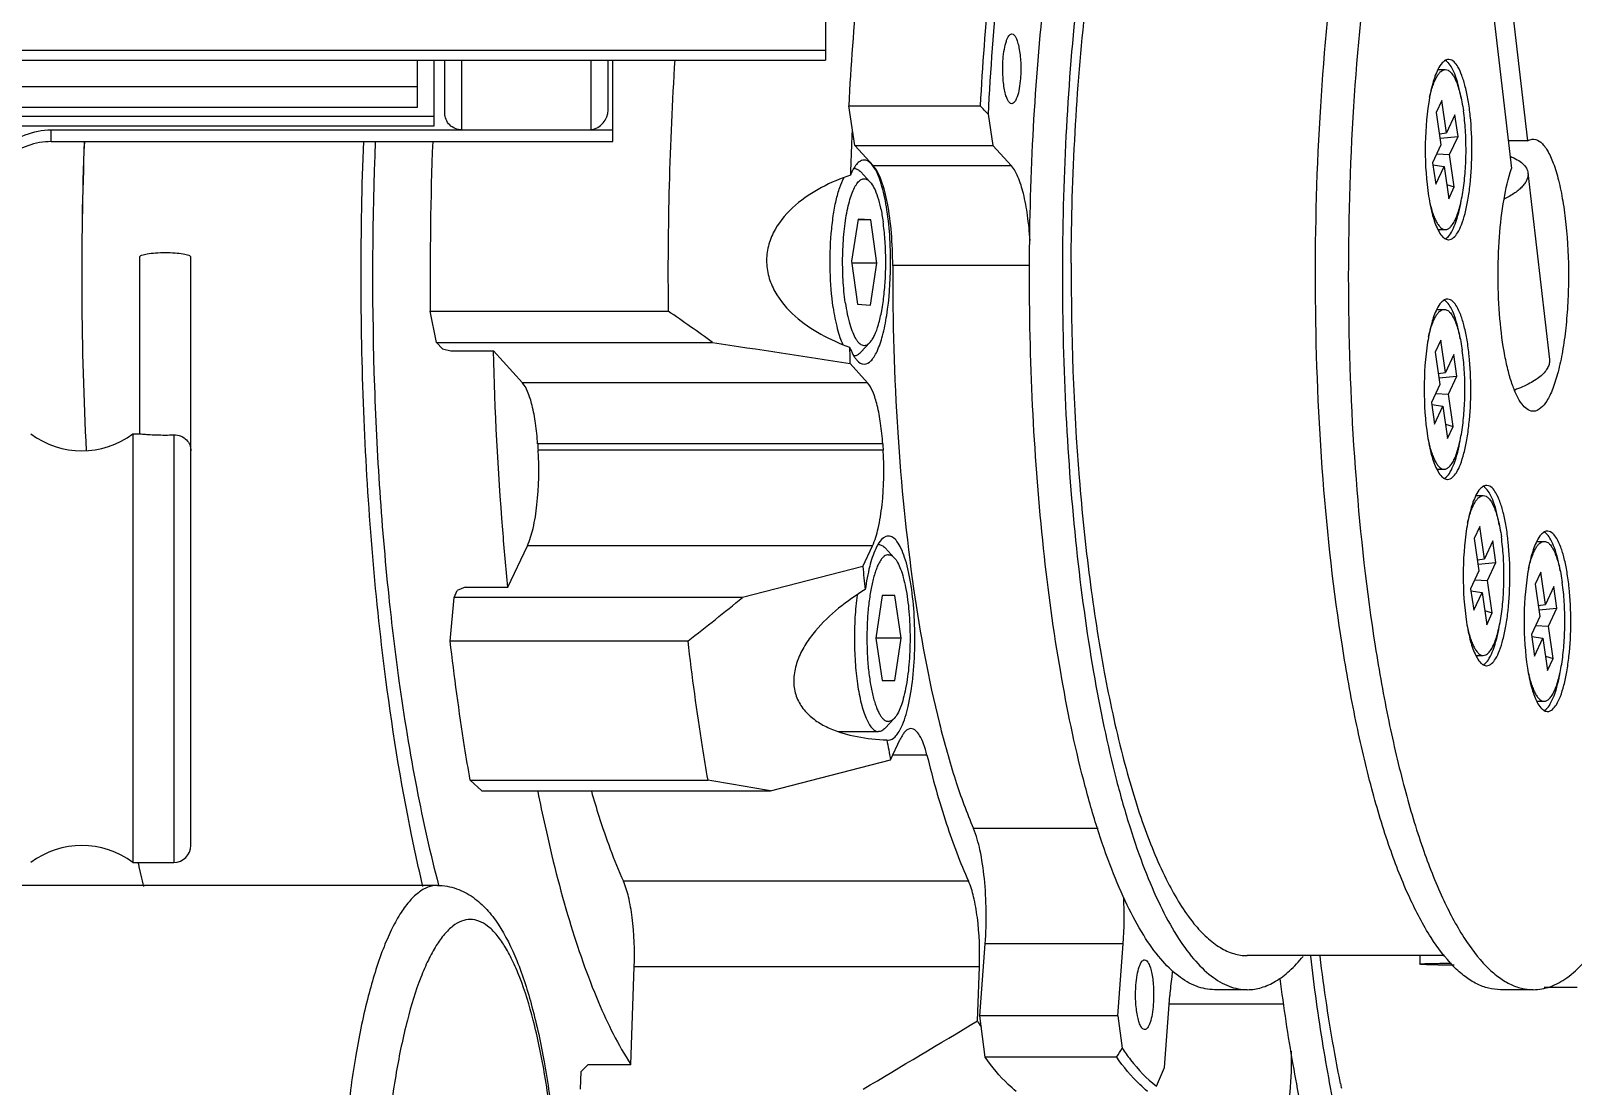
# Model space of a CAD drawing. Header units: millimetres. Extents: x 0 to 841, y 0 to 594.
# Drawn here: x 277.21 to 299.88, y 197.49 to 213 of the extents above; entities that cross this region are included whole.
import ezdxf

# ---------------------------------------------------------------- set-up
doc = ezdxf.new("R2010")
doc.units = ezdxf.units.MM
doc.header["$LTSCALE"] = 46.255
doc.layers.get('0').update_dxf_attribs({"linetype": 'CONTINUOUS'})
doc.layers.add('AXIS', color=7, linetype='CONTINUOUS')

msp = doc.modelspace()

# ---------------------------------------------------------------- linework, layer by layer
at = {"color": 7, "linetype": 'CONTINUOUS'}
for p, q in [((288.888, 227.477), (288.888, 212.566)), ((298.591, 216.697), (299.204, 211.377)), ((298.355, 216.291), (298.968, 210.971)), ((288.888, 212.705), (248.888, 212.705)), ((248.888, 212.566), (288.888, 212.566)), ((282.888, 212.566), (282.888, 211.868)), ((283.138, 211.602), (283.138, 212.566)), ((283.295, 211.787), (283.295, 212.566)), ((283.545, 211.541), (283.545, 212.566)), ((285.445, 211.541), (285.445, 212.566)), ((285.695, 211.831), (285.695, 212.566)), ((297.89, 212.426), (297.997, 212.426)), ((282.888, 212.172), (275.138, 212.172)), ((297.947, 211.973), (297.865, 211.797)), ((298.015, 211.497), (297.947, 211.973)), ((265.138, 211.741), (283.138, 211.741)), ((282.888, 211.868), (275.138, 211.868)), ((289.231, 211.895), (291.163, 211.895)), ((289.322, 211.313), (289.231, 211.895)), ((291.279, 211.769), (291.35, 211.313)), ((297.865, 211.797), (297.933, 211.321)), ((298.139, 211.761), (298.015, 211.497)), ((298.184, 211.444), (298.139, 211.761)), ((265.138, 211.602), (283.138, 211.602)), ((277.513, 211.541), (285.763, 211.541)), ((277.513, 211.368), (277.513, 211.541)), ((297.91, 211.482), (298.015, 211.497)), ((277.513, 211.368), (285.763, 211.368)), ((289.322, 211.313), (291.35, 211.313)), ((289.595, 211.01), (289.322, 211.313)), ((291.624, 211.01), (291.35, 211.313)), ((297.933, 211.321), (297.81, 211.058)), ((297.92, 211.417), (298.184, 211.444)), ((298.061, 211.18), (298.184, 211.444)), ((291.624, 211.01), (289.595, 211.01)), ((297.81, 211.058), (297.856, 210.741)), ((297.815, 211.028), (297.979, 211.004)), ((297.856, 210.741), (297.979, 211.004)), ((297.871, 211.187), (298.061, 211.18)), ((297.979, 211.004), (298.047, 210.529)), ((298.129, 210.704), (298.061, 211.18)), ((289.409, 210.922), (289.543, 210.777)), ((298.017, 210.737), (298.129, 210.704)), ((298.047, 210.529), (298.129, 210.704)), ((289.368, 210.228), (289.272, 209.61)), ((289.555, 210.216), (289.366, 210.216)), ((289.555, 210.216), (289.368, 210.228)), ((289.645, 209.584), (289.555, 210.216)), ((297.888, 210.076), (297.997, 210.076)), ((289.272, 209.61), (289.362, 208.978)), ((289.645, 209.584), (289.275, 209.584)), ((289.549, 208.966), (289.645, 209.584)), ((291.891, 209.546), (289.877, 209.546)), ((289.362, 208.978), (289.549, 208.966)), ((283.083, 208.877), (286.578, 208.877)), ((283.176, 208.416), (283.083, 208.877)), ((297.874, 208.903), (297.981, 208.903)), ((283.176, 208.416), (287.231, 208.416)), ((283.26, 208.323), (283.176, 208.416)), ((283.26, 208.323), (283.384, 208.294)), ((283.384, 208.294), (284.011, 208.294)), ((284.435, 207.824), (284.011, 208.294)), ((289.409, 208.272), (289.543, 208.417)), ((297.931, 208.45), (297.849, 208.275)), ((297.849, 208.275), (297.917, 207.799)), ((298, 207.975), (297.931, 208.45)), ((289.25, 208.108), (289.506, 207.824)), ((298.123, 208.238), (298, 207.975)), ((298.168, 207.921), (298.123, 208.238)), ((289.506, 207.824), (284.435, 207.824)), ((297.894, 207.96), (298, 207.975)), ((297.904, 207.895), (298.168, 207.921)), ((298.045, 207.658), (298.168, 207.921)), ((297.917, 207.799), (297.794, 207.535)), ((297.855, 207.665), (298.045, 207.658)), ((298.113, 207.182), (298.045, 207.658)), ((297.794, 207.535), (297.84, 207.218)), ((297.799, 207.505), (297.963, 207.482)), ((297.84, 207.218), (297.963, 207.482)), ((297.963, 207.482), (298.031, 207.006)), ((299.29, 207.405), (299.281, 207.405)), ((298.001, 207.215), (298.113, 207.182)), ((298.031, 207.006), (298.113, 207.182)), ((278.713, 207.074), (278.713, 200.774)), ((279.313, 207.058), (279.313, 200.774)), ((279.563, 201.024), (279.563, 207.073)), ((289.731, 206.925), (284.66, 206.925)), ((279.563, 206.827), (279.563, 206.824)), ((289.737, 206.835), (284.666, 206.835)), ((297.872, 206.553), (297.981, 206.553)), ((298.448, 206.166), (298.555, 206.166)), ((298.505, 205.713), (298.423, 205.537)), ((298.573, 205.237), (298.505, 205.713)), ((284.224, 204.818), (284.509, 205.428)), ((289.581, 205.428), (284.509, 205.428)), ((289.438, 205.123), (289.581, 205.428)), ((289.765, 205.397), (289.9, 205.252)), ((298.423, 205.537), (298.491, 205.061)), ((298.696, 205.501), (298.573, 205.237)), ((298.742, 205.184), (298.696, 205.501)), ((299.343, 205.493), (299.45, 205.493)), ((289.438, 205.123), (287.672, 204.669)), ((298.468, 205.222), (298.573, 205.237)), ((298.478, 205.157), (298.742, 205.184)), ((298.619, 204.92), (298.742, 205.184)), ((298.491, 205.061), (298.368, 204.798)), ((298.429, 204.927), (298.619, 204.92)), ((298.687, 204.444), (298.619, 204.92)), ((299.4, 205.04), (299.318, 204.865)), ((299.468, 204.565), (299.4, 205.04)), ((283.375, 204.029), (283.431, 204.669)), ((283.431, 204.669), (283.477, 204.769)), ((287.672, 204.669), (283.431, 204.669)), ((283.597, 204.818), (283.477, 204.769)), ((283.597, 204.818), (284.224, 204.818)), ((289.722, 204.697), (289.628, 204.072)), ((289.908, 204.697), (289.722, 204.697)), ((290.002, 204.072), (289.908, 204.697)), ((298.368, 204.798), (298.414, 204.481)), ((298.372, 204.768), (298.537, 204.744)), ((298.414, 204.481), (298.537, 204.744)), ((298.537, 204.744), (298.605, 204.269)), ((299.318, 204.865), (299.386, 204.389)), ((299.591, 204.828), (299.468, 204.565)), ((299.637, 204.511), (299.591, 204.828)), ((298.575, 204.477), (298.687, 204.444)), ((298.605, 204.269), (298.687, 204.444)), ((299.363, 204.55), (299.468, 204.565)), ((299.373, 204.485), (299.637, 204.511)), ((299.514, 204.248), (299.637, 204.511)), ((299.386, 204.389), (299.263, 204.125)), ((299.324, 204.255), (299.514, 204.248)), ((299.582, 203.772), (299.514, 204.248)), ((286.87, 204.029), (283.375, 204.029)), ((290.002, 204.072), (289.628, 204.072)), ((289.628, 204.072), (289.722, 203.447)), ((289.908, 203.447), (290.002, 204.072)), ((299.263, 204.125), (299.309, 203.808)), ((299.267, 204.096), (299.432, 204.072)), ((299.309, 203.808), (299.432, 204.072)), ((299.432, 204.072), (299.5, 203.596)), ((298.446, 203.816), (298.555, 203.816)), ((299.47, 203.805), (299.582, 203.772)), ((299.5, 203.596), (299.582, 203.772)), ((289.722, 203.447), (289.908, 203.447)), ((299.341, 203.143), (299.45, 203.143)), ((289.765, 202.747), (289.9, 202.892)), ((289.076, 202.697), (289.67, 202.697)), ((289.846, 202.281), (289.988, 202.585)), ((288.08, 201.827), (289.846, 202.281)), ((290.38, 202.352), (289.879, 202.352)), ((283.668, 201.984), (287.164, 201.984)), ((283.838, 201.827), (283.668, 201.984)), ((283.838, 201.827), (288.08, 201.827)), ((292.894, 201.275), (291.063, 201.275)), ((278.793, 200.754), (278.788, 200.773)), ((278.789, 200.768), (278.793, 200.75)), ((290.991, 200.501), (285.92, 200.501)), ((291.157, 198.521), (291.236, 199.578)), ((293.264, 199.578), (291.236, 199.578)), ((293.186, 198.521), (293.264, 199.578)), ((286.028, 197.806), (286.08, 199.241)), ((291.151, 199.241), (286.08, 199.241)), ((291.122, 198.445), (291.151, 199.241)), ((297.983, 199.405), (295.088, 199.405)), ((293.87, 197.763), (293.948, 198.82)), ((299.937, 198.937), (299.448, 198.937)), ((295.625, 198.692), (293.939, 198.692)), ((293.186, 198.521), (291.157, 198.521)), ((291.237, 197.914), (291.157, 198.521)), ((293.186, 198.521), (293.248, 198.045)), ((293.169, 197.914), (291.237, 197.914)), ((285.29, 197.442), (285.3, 197.704)), ((285.4, 197.806), (285.3, 197.704)), ((285.4, 197.806), (286.028, 197.806)), ((293.752, 197.487), (293.87, 197.763))]:
    msp.add_line(p, q, dxfattribs=at)
for centre, radius, start, end in [((332.716, 209.672), 41.49, 174.4074, 177.1037), ((331.909, 209.61), 42.74, 174.5767, 176.9344), ((333.003, 209.672), 41.899, 174.5531, 176.9581), ((336.42, 209.422), 49.845, 176.3789, 180.6261), ((259.668, 182.793), 42.882, 42.5097, 42.7393), ((328.578, 209.406), 50.618, 177.7767, 182.9233), ((328.572, 209.406), 50.611, 177.7766, 182.9249), ((334.055, 209.404), 50.975, 177.7909, 180.5925), ((289.314, 210.88), 0.0922, 90.0088, 93.1242), ((265.325, 178.054), 37.44, 54.1893, 55.4125), ((334.481, 209.394), 45.25, 181.3259, 181.6283), ((289.314, 208.314), 0.0922, 265.4049, 270.0033), ((277.963, 208.074), 1.25, 233.1301, 306.8699), ((279.188, 210.461), 3.405, 270.0032, 272.107), ((320.872, 209.262), 36.287, 183.6921, 183.8355), ((325.943, 209.262), 36.287, 183.6921, 183.8355), ((289.67, 205.355), 0.0919, 90.0022, 93.265), ((326.412, 208.822), 37.159, 185.712, 186.2346), ((319.619, 208.563), 37.349, 185.9619, 187.8739), ((255.367, 244.319), 51.144, 308.022, 309.1717), ((314.978, 207.157), 25.6, 190.3101, 190.9801), ((260.954, 46.499), 157.678, 80.09374, 80.43162), ((277.963, 199.774), 1.25, 53.1301, 126.8699), ((279.313, 201.024), 0.25, 270, 360), ((301.092, 205.726), 22.847, 192.5685, 193.4313), ((301.225, 205.756), 22.984, 192.5819, 193.4228), ((287.618, 199.991), 5.661, 355.8098, 2.7808), ((-176.944, 980.685), 911.584, 300.771922, 300.8949), ((294.577, 200.588), 4.066, 211.8193, 213.2429), ((267.929, 213.196), 29.505, 328.8051, 329.1038), ((315.806, 201.461), 19.745, 191.4986, 191.6987)]:
    msp.add_arc(centre, radius, start, end, dxfattribs=at)
msp.add_ellipse((285.445, 211.787), major_axis=(0.192, 0.192), ratio=0.8391, start_param=-2.268928, end_param=-0.698132, dxfattribs=at)
for points, knots in [([(294.605, 198.905), (294.515, 198.905), (294.322, 198.944), (294.052, 199.108), (293.793, 199.367), (293.544, 199.72), (293.306, 200.164), (293.08, 200.695), (292.868, 201.308), (292.596, 202.27), (292.314, 203.636), (292.071, 205.432), (291.921, 207.38), (291.87, 209.405), (291.921, 211.43), (292.071, 213.377), (292.314, 215.174), (292.596, 216.54), (292.868, 217.501), (293.08, 218.115), (293.306, 218.646), (293.544, 219.09), (293.793, 219.442), (294.051, 219.702), (294.322, 219.866), (294.515, 219.905), (294.605, 219.905)], [0, 0, 0, 0, 0.012, 0.025457, 0.041391, 0.060353, 0.08258, 0.108118, 0.136892, 0.168742, 0.240736, 0.321846, 0.409294, 0.499988, 0.590683, 0.678133, 0.759246, 0.831242, 0.863096, 0.891872, 0.917412, 0.939641, 0.958605, 0.974541, 0.987999, 1, 1, 1, 1]), ([(295.088, 219.905), (294.998, 219.905), (294.805, 219.866), (294.534, 219.702), (294.276, 219.442), (294.027, 219.09), (293.789, 218.646), (293.563, 218.115), (293.351, 217.501), (293.079, 216.54), (292.797, 215.174), (292.554, 213.377), (292.404, 211.43), (292.353, 209.405), (292.404, 207.38), (292.554, 205.432), (292.797, 203.636), (293.079, 202.27), (293.351, 201.308), (293.563, 200.695), (293.789, 200.164), (294.027, 199.72), (294.276, 199.367), (294.535, 199.108), (294.805, 198.944), (294.998, 198.905), (295.088, 198.905)], [0, 0, 0, 0, 0.012001, 0.025459, 0.041395, 0.060359, 0.082588, 0.108128, 0.136904, 0.168758, 0.240754, 0.321867, 0.409317, 0.500012, 0.590706, 0.678154, 0.759264, 0.831258, 0.863108, 0.891882, 0.91742, 0.939647, 0.958609, 0.974543, 0.988, 1, 1, 1, 1]), ([(299.29, 198.905), (299.374, 198.905), (299.552, 198.938), (299.804, 199.08), (300.047, 199.306), (300.281, 199.613), (300.507, 200.001), (300.812, 200.659), (301.148, 201.665), (301.474, 203.063), (301.732, 204.671), (301.912, 206.435), (302.007, 208.298), (302.015, 210.198), (301.934, 212.071), (301.768, 213.856), (301.522, 215.494), (301.206, 216.93), (300.878, 217.973), (300.58, 218.664), (300.357, 219.077), (300.126, 219.411), (299.953, 219.593), (299.865, 219.667)], [0, 0, 0, 0, 0.011484, 0.024194, 0.039024, 0.056489, 0.076837, 0.100147, 0.155429, 0.221348, 0.296174, 0.377721, 0.463512, 0.550887, 0.637127, 0.719555, 0.795654, 0.863183, 0.920322, 0.944609, 0.965935, 0.98434, 1, 1, 1, 1]), ([(292.5, 209.58), (292.503, 210.222), (292.54, 211.482), (292.688, 213.309), (292.922, 214.99), (293.191, 216.267), (293.449, 217.164), (293.65, 217.737), (293.863, 218.232), (294.088, 218.646), (294.323, 218.974), (294.567, 219.216), (294.821, 219.369), (295.003, 219.405), (295.088, 219.405)], [0, 0, 0, 0, 0.182043, 0.357131, 0.519233, 0.662928, 0.726462, 0.78385, 0.83479, 0.879144, 0.917018, 0.948897, 0.975884, 1, 1, 1, 1]), ([(298.807, 198.905), (298.748, 198.905), (298.628, 198.92), (298.451, 198.988), (298.278, 199.098), (298.038, 199.314), (297.752, 199.698), (297.445, 200.287), (297.159, 201.021), (296.898, 201.89), (296.668, 202.882), (296.398, 204.394), (296.168, 206.464), (296.062, 209.06), (296.124, 211.678), (296.283, 213.407), (296.395, 214.243)], [0, 0, 0, 0, 0.010855, 0.022303, 0.034845, 0.04885, 0.082092, 0.123069, 0.171906, 0.228266, 0.291527, 0.360862, 0.513708, 0.677828, 0.843276, 1, 1, 1, 1]), ([(296.878, 214.243), (296.766, 213.407), (296.607, 211.678), (296.545, 209.06), (296.651, 206.464), (296.88, 204.394), (297.151, 202.882), (297.381, 201.89), (297.642, 201.021), (297.928, 200.287), (298.235, 199.698), (298.521, 199.314), (298.761, 199.098), (298.934, 198.988), (299.111, 198.92), (299.231, 198.905), (299.29, 198.905)], [0, 0, 0, 0, 0.156724, 0.322172, 0.486292, 0.639138, 0.708473, 0.771734, 0.828094, 0.876931, 0.917908, 0.95115, 0.965155, 0.977697, 0.989145, 1, 1, 1, 1]), ([(297.767, 212.02), (297.78, 212.078), (297.802, 212.16), (297.84, 212.259), (297.868, 212.317), (297.898, 212.364), (297.929, 212.398), (297.962, 212.42), (297.986, 212.426), (297.997, 212.426)], [0, 0, 0, 0, 0.362842, 0.515887, 0.648732, 0.761307, 0.854745, 0.932187, 1, 1, 1, 1]), ([(297.997, 212.426), (298.011, 212.426), (298.042, 212.417), (298.082, 212.382), (298.12, 212.33), (298.155, 212.259), (298.188, 212.171), (298.217, 212.067), (298.243, 211.948), (298.257, 211.864), (298.263, 211.82)], [0, 0, 0, 0, 0.060173, 0.132829, 0.224905, 0.338894, 0.474937, 0.631859, 0.807754, 1, 1, 1, 1]), ([(283.545, 211.541), (283.513, 211.541), (283.447, 211.554), (283.364, 211.609), (283.309, 211.69), (283.295, 211.755), (283.295, 211.787)], [0, 0, 0, 0, 0.251784, 0.5025, 0.751752, 1, 1, 1, 1]), ([(297.997, 210.076), (298.011, 210.076), (298.041, 210.084), (298.08, 210.117), (298.117, 210.167), (298.151, 210.234), (298.184, 210.318), (298.213, 210.418), (298.239, 210.532), (298.269, 210.705), (298.294, 210.94), (298.305, 211.236), (298.296, 211.532), (298.277, 211.726), (298.263, 211.82)], [0, 0, 0, 0, 0.022118, 0.048633, 0.082047, 0.1233, 0.17249, 0.229253, 0.292934, 0.362671, 0.516115, 0.680309, 0.845022, 1, 1, 1, 1]), ([(276.513, 210.556), (276.513, 210.685), (276.565, 210.944), (276.788, 211.272), (277.121, 211.49), (277.383, 211.541), (277.513, 211.541)], [0, 0, 0, 0, 0.248248, 0.4975, 0.748216, 1, 1, 1, 1]), ([(277.513, 211.368), (277.397, 211.368), (277.164, 211.327), (276.858, 211.153), (276.63, 210.887), (276.549, 210.667), (276.528, 210.555)], [0, 0, 0, 0, 0.251562, 0.50224, 0.751663, 1, 1, 1, 1]), ([(282.41, 203.62), (282.252, 204.876), (282.054, 207.459), (282.053, 210.049), (282.104, 211.369)], [0, 0, 0, 0, 0.489257, 1, 1, 1, 1]), ([(282.274, 211.369), (282.228, 210.238), (282.216, 208.005), (282.357, 205.777), (282.472, 204.683)], [0, 0, 0, 0, 0.507235, 1, 1, 1, 1]), ([(299.299, 211.405), (299.335, 211.402), (299.393, 211.372), (299.452, 211.307), (299.52, 211.207), (299.594, 211.037), (299.669, 210.786), (299.729, 210.484), (299.791, 210.014), (299.814, 209.513), (299.8, 209.005), (299.771, 208.637), (299.725, 208.297), (299.662, 207.999), (299.597, 207.784), (299.536, 207.642), (299.467, 207.513), (299.373, 207.405), (299.29, 207.405)], [0, 0, 0, 0, 0.025633, 0.042026, 0.061478, 0.110148, 0.17155, 0.244144, 0.32564, 0.503907, 0.594463, 0.681673, 0.76249, 0.834181, 0.89451, 0.919935, 0.942071, 1, 1, 1, 1]), ([(289.877, 209.546), (289.877, 209.707), (289.866, 210.014), (289.813, 210.434), (289.74, 210.735), (289.662, 210.916), (289.619, 210.984), (289.595, 211.01)], [0, 0, 0, 0, 0.319627, 0.609309, 0.841787, 0.930647, 1, 1, 1, 1]), ([(291.895, 209.916), (291.887, 210.039), (291.865, 210.27), (291.808, 210.585), (291.734, 210.83), (291.665, 210.964), (291.624, 211.01)], [0, 0, 0, 0, 0.325481, 0.610645, 0.838673, 1, 1, 1, 1]), ([(289.002, 208.93), (288.977, 209.107), (288.95, 209.47), (288.962, 209.92), (289, 210.267), (289.041, 210.494), (289.092, 210.683), (289.136, 210.794), (289.162, 210.84)], [0, 0, 0, 0, 0.276075, 0.562733, 0.696211, 0.816226, 0.918509, 1, 1, 1, 1]), ([(289.181, 209.003), (289.165, 209.114), (289.144, 209.345), (289.138, 209.693), (289.155, 209.983), (289.182, 210.203), (289.207, 210.351), (289.238, 210.483), (289.273, 210.596), (289.307, 210.677), (289.337, 210.729), (289.358, 210.761), (289.381, 210.786), (289.409, 210.81), (289.442, 210.823), (289.475, 210.821), (289.499, 210.813), (289.522, 210.798), (289.536, 210.785), (289.543, 210.777)], [0, 0, 0, 0, 0.167496, 0.345216, 0.519015, 0.600113, 0.675197, 0.742872, 0.801984, 0.851718, 0.872964, 0.891822, 0.908404, 0.922943, 0.947475, 0.959053, 0.971218, 0.984694, 1, 1, 1, 1]), ([(289.314, 210.972), (289.33, 210.972), (289.367, 210.961), (289.395, 210.936), (289.409, 210.922)], [0, 0, 0, 0, 0.451629, 1, 1, 1, 1]), ([(289.543, 210.777), (289.567, 210.751), (289.611, 210.68), (289.661, 210.549), (289.705, 210.382), (289.726, 210.258), (289.736, 210.191)], [0, 0, 0, 0, 0.169264, 0.395353, 0.674948, 1, 1, 1, 1]), ([(297.766, 210.488), (297.779, 210.43), (297.8, 210.347), (297.838, 210.246), (297.867, 210.186), (297.897, 210.139), (297.929, 210.103), (297.962, 210.081), (297.986, 210.076), (297.997, 210.076)], [0, 0, 0, 0, 0.363186, 0.516428, 0.649403, 0.762016, 0.855361, 0.932555, 1, 1, 1, 1]), ([(289.543, 208.417), (289.556, 208.43), (289.581, 208.464), (289.626, 208.55), (289.675, 208.691), (289.721, 208.893), (289.754, 209.131), (289.774, 209.392), (289.778, 209.663), (289.766, 209.931), (289.748, 210.106), (289.736, 210.191)], [0, 0, 0, 0, 0.030801, 0.06784, 0.160697, 0.276499, 0.410593, 0.556951, 0.708738, 0.858769, 1, 1, 1, 1]), ([(289.877, 209.546), (289.874, 208.728), (289.92, 207.141), (290.142, 204.89), (290.453, 203.184), (290.779, 202.014), (290.964, 201.506), (291.063, 201.275)], [0, 0, 0, 0, 0.291936, 0.566605, 0.807142, 0.910209, 1, 1, 1, 1]), ([(292.5, 209.58), (292.496, 208.527), (292.55, 206.976), (292.756, 204.975), (292.965, 203.615), (293.226, 202.402), (293.531, 201.364), (293.874, 200.528), (294.153, 200.06), (294.304, 199.875)], [0, 0, 0, 0, 0.316043, 0.465317, 0.604025, 0.729049, 0.837781, 0.928342, 1, 1, 1, 1]), ([(289.181, 209.003), (289.189, 208.946), (289.207, 208.839), (289.243, 208.691), (289.284, 208.568), (289.324, 208.484), (289.359, 208.433), (289.39, 208.398), (289.427, 208.374), (289.465, 208.371), (289.493, 208.378), (289.52, 208.394), (289.535, 208.408), (289.543, 208.417)], [0, 0, 0, 0, 0.210068, 0.396494, 0.555207, 0.68367, 0.736495, 0.782126, 0.855491, 0.887846, 0.92097, 0.957678, 1, 1, 1, 1]), ([(289.002, 208.93), (289.017, 208.826), (289.045, 208.678), (289.098, 208.497), (289.128, 208.421), (289.145, 208.387)], [0, 0, 0, 0, 0.562766, 0.798848, 1, 1, 1, 1]), ([(297.751, 208.498), (297.764, 208.556), (297.786, 208.637), (297.824, 208.736), (297.852, 208.795), (297.882, 208.842), (297.913, 208.876), (297.946, 208.898), (297.97, 208.903), (297.981, 208.903)], [0, 0, 0, 0, 0.362842, 0.515887, 0.648732, 0.761307, 0.854745, 0.932187, 1, 1, 1, 1]), ([(297.981, 208.903), (297.995, 208.903), (298.026, 208.894), (298.066, 208.86), (298.104, 208.808), (298.139, 208.737), (298.172, 208.648), (298.201, 208.544), (298.227, 208.426), (298.241, 208.342), (298.247, 208.298)], [0, 0, 0, 0, 0.060173, 0.132829, 0.224905, 0.338894, 0.474937, 0.631859, 0.807754, 1, 1, 1, 1]), ([(289.314, 208.222), (289.33, 208.222), (289.367, 208.233), (289.395, 208.258), (289.409, 208.272)], [0, 0, 0, 0, 0.451625, 1, 1, 1, 1]), ([(297.981, 206.553), (297.995, 206.553), (298.025, 206.562), (298.064, 206.594), (298.101, 206.644), (298.136, 206.712), (298.168, 206.796), (298.197, 206.896), (298.223, 207.009), (298.253, 207.182), (298.278, 207.418), (298.289, 207.713), (298.28, 208.009), (298.261, 208.204), (298.247, 208.298)], [0, 0, 0, 0, 0.022118, 0.048633, 0.082047, 0.1233, 0.17249, 0.229253, 0.292934, 0.362671, 0.516115, 0.680309, 0.845022, 1, 1, 1, 1]), ([(284.66, 206.925), (284.653, 207.027), (284.635, 207.217), (284.587, 207.475), (284.526, 207.677), (284.469, 207.787), (284.435, 207.824)], [0, 0, 0, 0, 0.325615, 0.610531, 0.838437, 1, 1, 1, 1]), ([(289.731, 206.925), (289.724, 207.027), (289.706, 207.217), (289.658, 207.475), (289.597, 207.677), (289.54, 207.787), (289.506, 207.824)], [0, 0, 0, 0, 0.325615, 0.610531, 0.838437, 1, 1, 1, 1]), ([(279.313, 207.058), (279.349, 207.059), (279.42, 207.047), (279.503, 206.991), (279.552, 206.913), (279.563, 206.855), (279.563, 206.827)], [0, 0, 0, 0, 0.289832, 0.544632, 0.776228, 1, 1, 1, 1]), ([(297.75, 206.966), (297.763, 206.907), (297.784, 206.824), (297.822, 206.724), (297.851, 206.664), (297.881, 206.616), (297.913, 206.581), (297.946, 206.559), (297.97, 206.553), (297.981, 206.553)], [0, 0, 0, 0, 0.363186, 0.516428, 0.649403, 0.762016, 0.855361, 0.932555, 1, 1, 1, 1]), ([(284.509, 205.428), (284.547, 205.509), (284.605, 205.709), (284.678, 206.178), (284.684, 206.566), (284.666, 206.835)], [0, 0, 0, 0, 0.188203, 0.433744, 1, 1, 1, 1]), ([(289.581, 205.428), (289.618, 205.509), (289.676, 205.709), (289.749, 206.178), (289.755, 206.566), (289.737, 206.835)], [0, 0, 0, 0, 0.188203, 0.433744, 1, 1, 1, 1]), ([(298.325, 205.76), (298.338, 205.818), (298.36, 205.9), (298.398, 205.999), (298.426, 206.057), (298.456, 206.104), (298.487, 206.138), (298.52, 206.16), (298.544, 206.166), (298.555, 206.166)], [0, 0, 0, 0, 0.362842, 0.515887, 0.648732, 0.761307, 0.854745, 0.932187, 1, 1, 1, 1]), ([(298.555, 206.166), (298.569, 206.166), (298.6, 206.157), (298.64, 206.122), (298.678, 206.07), (298.713, 205.999), (298.746, 205.911), (298.775, 205.807), (298.801, 205.688), (298.815, 205.604), (298.821, 205.56)], [0, 0, 0, 0, 0.060173, 0.132829, 0.224905, 0.338894, 0.474937, 0.631859, 0.807754, 1, 1, 1, 1]), ([(298.555, 203.816), (298.569, 203.816), (298.598, 203.824), (298.638, 203.857), (298.675, 203.907), (298.709, 203.974), (298.742, 204.058), (298.771, 204.158), (298.797, 204.272), (298.827, 204.445), (298.852, 204.68), (298.862, 204.976), (298.854, 205.272), (298.834, 205.466), (298.821, 205.56)], [0, 0, 0, 0, 0.022118, 0.048633, 0.082047, 0.1233, 0.17249, 0.229253, 0.292934, 0.362671, 0.516115, 0.680309, 0.845022, 1, 1, 1, 1]), ([(289.67, 205.447), (289.687, 205.447), (289.723, 205.436), (289.752, 205.412), (289.765, 205.397)], [0, 0, 0, 0, 0.451552, 1, 1, 1, 1]), ([(299.22, 205.088), (299.233, 205.146), (299.255, 205.227), (299.293, 205.326), (299.321, 205.385), (299.351, 205.432), (299.382, 205.466), (299.415, 205.488), (299.439, 205.493), (299.45, 205.493)], [0, 0, 0, 0, 0.362842, 0.515887, 0.648732, 0.761307, 0.854745, 0.932187, 1, 1, 1, 1]), ([(299.45, 205.493), (299.464, 205.493), (299.495, 205.485), (299.535, 205.45), (299.573, 205.398), (299.608, 205.327), (299.641, 205.239), (299.67, 205.134), (299.696, 205.016), (299.71, 204.932), (299.716, 204.888)], [0, 0, 0, 0, 0.060173, 0.132829, 0.224905, 0.338894, 0.474937, 0.631859, 0.807754, 1, 1, 1, 1]), ([(289.815, 205.297), (289.804, 205.297), (289.782, 205.293), (289.75, 205.273), (289.72, 205.243), (289.691, 205.202), (289.663, 205.15), (289.637, 205.088), (289.612, 205.017), (289.581, 204.905), (289.548, 204.745), (289.519, 204.536), (289.502, 204.308), (289.496, 204.072), (289.502, 203.836), (289.519, 203.609), (289.548, 203.399), (289.581, 203.24), (289.612, 203.128), (289.637, 203.056), (289.663, 202.994), (289.691, 202.942), (289.72, 202.901), (289.75, 202.871), (289.782, 202.852), (289.804, 202.847), (289.815, 202.847)], [0, 0, 0, 0, 0.011995, 0.025457, 0.041394, 0.060354, 0.082583, 0.108122, 0.136898, 0.168748, 0.240744, 0.321856, 0.409305, 0.5, 0.590695, 0.678144, 0.759256, 0.831252, 0.863102, 0.891878, 0.917417, 0.939646, 0.958606, 0.974543, 0.988005, 1, 1, 1, 1]), ([(289.815, 205.297), (289.83, 205.297), (289.863, 205.287), (289.888, 205.265), (289.9, 205.252)], [0, 0, 0, 0, 0.451545, 1, 1, 1, 1]), ([(289.9, 205.252), (289.919, 205.232), (289.954, 205.178), (289.998, 205.079), (290.037, 204.955), (290.084, 204.748), (290.122, 204.451), (290.137, 204.072), (290.122, 203.693), (290.084, 203.396), (290.037, 203.189), (289.998, 203.065), (289.954, 202.966), (289.919, 202.912), (289.9, 202.892)], [0, 0, 0, 0, 0.034408, 0.078554, 0.132228, 0.194538, 0.339479, 0.5, 0.660521, 0.805462, 0.867772, 0.921446, 0.965592, 1, 1, 1, 1]), ([(299.45, 203.143), (299.464, 203.143), (299.493, 203.152), (299.533, 203.184), (299.57, 203.235), (299.604, 203.302), (299.637, 203.386), (299.666, 203.486), (299.692, 203.599), (299.722, 203.772), (299.747, 204.008), (299.757, 204.303), (299.749, 204.599), (299.729, 204.794), (299.716, 204.888)], [0, 0, 0, 0, 0.022118, 0.048633, 0.082047, 0.1233, 0.17249, 0.229253, 0.292934, 0.362671, 0.516115, 0.680309, 0.845022, 1, 1, 1, 1]), ([(289.474, 204.786), (289.338, 204.703), (289.076, 204.52), (288.786, 204.244), (288.597, 203.99), (288.487, 203.784), (288.423, 203.566), (288.418, 203.346), (288.481, 203.143), (288.602, 202.974), (288.761, 202.842), (289.008, 202.709), (289.356, 202.61), (289.644, 202.581), (289.791, 202.575)], [0, 0, 0, 0, 0.134523, 0.268803, 0.335379, 0.400847, 0.464375, 0.525191, 0.583512, 0.640716, 0.698156, 0.756519, 0.876306, 1, 1, 1, 1]), ([(289.354, 204.704), (289.339, 204.595), (289.319, 204.368), (289.311, 204.026), (289.325, 203.686), (289.355, 203.415), (289.39, 203.217), (289.42, 203.088), (289.454, 202.974), (289.492, 202.878), (289.532, 202.801), (289.575, 202.744), (289.62, 202.707), (289.654, 202.697), (289.67, 202.697)], [0, 0, 0, 0, 0.156835, 0.322357, 0.486517, 0.639378, 0.708715, 0.771974, 0.828331, 0.877165, 0.918141, 0.95138, 0.977846, 1, 1, 1, 1]), ([(298.324, 204.228), (298.337, 204.17), (298.358, 204.087), (298.396, 203.986), (298.425, 203.926), (298.455, 203.879), (298.487, 203.843), (298.52, 203.821), (298.544, 203.816), (298.555, 203.816)], [0, 0, 0, 0, 0.363186, 0.516428, 0.649403, 0.762016, 0.855361, 0.932555, 1, 1, 1, 1]), ([(283.668, 201.984), (283.64, 202.148), (283.527, 202.827), (283.435, 203.51), (283.375, 204.029)], [0, 0, 0, 0, 0.241396, 1, 1, 1, 1]), ([(287.164, 201.984), (287.135, 202.148), (287.022, 202.827), (286.93, 203.51), (286.87, 204.029)], [0, 0, 0, 0, 0.241396, 1, 1, 1, 1]), ([(282.975, 200.419), (282.917, 200.664), (282.683, 201.722), (282.514, 202.794), (282.41, 203.62)], [0, 0, 0, 0, 0.232467, 1, 1, 1, 1]), ([(299.219, 203.556), (299.232, 203.497), (299.253, 203.414), (299.291, 203.314), (299.32, 203.254), (299.35, 203.206), (299.382, 203.171), (299.415, 203.149), (299.439, 203.143), (299.45, 203.143)], [0, 0, 0, 0, 0.363186, 0.516428, 0.649403, 0.762016, 0.855361, 0.932555, 1, 1, 1, 1]), ([(282.622, 203.446), (282.696, 202.915), (282.86, 201.907), (283.081, 200.909), (283.204, 200.44)], [0, 0, 0, 0, 0.525161, 1, 1, 1, 1]), ([(289.9, 202.892), (289.888, 202.879), (289.863, 202.857), (289.83, 202.847), (289.815, 202.847)], [0, 0, 0, 0, 0.548455, 1, 1, 1, 1]), ([(289.765, 202.747), (289.752, 202.733), (289.723, 202.708), (289.687, 202.697), (289.67, 202.697)], [0, 0, 0, 0, 0.548448, 1, 1, 1, 1]), ([(290.145, 202.742), (290.115, 202.742), (290.066, 202.711), (290.021, 202.65), (289.999, 202.609), (289.988, 202.585)], [0, 0, 0, 0, 0.392227, 0.664877, 1, 1, 1, 1]), ([(290.38, 202.352), (290.366, 202.408), (290.336, 202.509), (290.278, 202.647), (290.2, 202.742), (290.145, 202.742)], [0, 0, 0, 0, 0.365866, 0.653854, 1, 1, 1, 1]), ([(290.38, 202.352), (290.464, 202.011), (290.638, 201.384), (290.867, 200.773), (290.991, 200.501)], [0, 0, 0, 0, 0.539391, 1, 1, 1, 1]), ([(285.45, 201.82), (285.485, 201.697), (285.619, 201.25), (285.78, 200.81), (285.92, 200.501)], [0, 0, 0, 0, 0.27334, 1, 1, 1, 1]), ([(291.236, 199.578), (291.248, 199.739), (291.257, 200.06), (291.233, 200.522), (291.173, 200.929), (291.107, 201.173), (291.063, 201.275)], [0, 0, 0, 0, 0.282237, 0.560372, 0.807237, 1, 1, 1, 1]), ([(283.187, 200.437), (283.139, 200.437), (283.037, 200.416), (282.895, 200.33), (282.758, 200.192), (282.626, 200.006), (282.5, 199.771), (282.331, 199.374), (282.149, 198.77), (281.976, 197.936), (281.848, 196.987), (281.769, 195.957), (281.751, 195.248), (281.751, 194.887)], [0, 0, 0, 0, 0.024002, 0.050919, 0.082789, 0.120717, 0.165176, 0.216257, 0.337467, 0.481465, 0.643698, 0.8186, 1, 1, 1, 1]), ([(283.187, 200.437), (283.282, 200.437), (283.47, 200.404), (283.717, 200.273), (283.919, 200.088), (284.15, 199.783), (284.382, 199.302), (284.599, 198.619), (284.772, 197.812), (284.899, 196.899), (284.977, 195.913), (284.994, 195.233), (284.994, 194.887)], [0, 0, 0, 0, 0.045832, 0.090115, 0.133187, 0.17706, 0.273987, 0.388861, 0.522436, 0.672, 0.833019, 1, 1, 1, 1]), ([(286.08, 199.241), (286.089, 199.482), (286.077, 199.83), (286.006, 200.25), (285.953, 200.427), (285.92, 200.501)], [0, 0, 0, 0, 0.568005, 0.810719, 1, 1, 1, 1]), ([(291.151, 199.241), (291.16, 199.482), (291.148, 199.83), (291.077, 200.25), (291.024, 200.427), (290.991, 200.501)], [0, 0, 0, 0, 0.568005, 0.810719, 1, 1, 1, 1]), ([(284.977, 194.887), (284.977, 195.215), (284.961, 195.861), (284.889, 196.797), (284.772, 197.661), (284.615, 198.42), (284.449, 198.97), (284.295, 199.331), (284.18, 199.545), (284.061, 199.714), (283.936, 199.839), (283.806, 199.918), (283.67, 199.946), (283.534, 199.918), (283.404, 199.839), (283.28, 199.714), (283.16, 199.545), (283.045, 199.331), (282.891, 198.97), (282.725, 198.42), (282.568, 197.661), (282.451, 196.797), (282.379, 195.861), (282.363, 195.215), (282.363, 194.887)], [0, 0, 0, 0, 0.0907, 0.178151, 0.259267, 0.331266, 0.391872, 0.417412, 0.439641, 0.458605, 0.47454, 0.487999, 0.5, 0.512001, 0.52546, 0.541395, 0.560359, 0.582588, 0.608128, 0.668734, 0.740733, 0.821849, 0.9093, 1, 1, 1, 1]), ([(294.304, 199.875), (294.363, 199.803), (294.482, 199.673), (294.679, 199.521), (294.881, 199.427), (295.021, 199.405), (295.088, 199.405)], [0, 0, 0, 0, 0.297555, 0.556921, 0.786722, 1, 1, 1, 1]), ([(295.088, 198.905), (295.158, 198.905), (295.304, 198.928), (295.516, 199.025), (295.722, 199.184), (295.846, 199.319), (295.908, 199.394)], [0, 0, 0, 0, 0.21351, 0.443416, 0.702764, 1, 1, 1, 1]), ([(296.015, 199.396), (296.066, 198.953), (296.183, 198.105), (296.411, 196.901), (296.68, 195.836), (296.984, 194.931), (297.317, 194.201), (297.631, 193.721), (297.9, 193.449), (298.093, 193.31), (298.291, 193.225), (298.427, 193.205), (298.493, 193.205)], [0, 0, 0, 0, 0.191663, 0.368057, 0.526106, 0.663331, 0.778097, 0.8701, 0.908187, 0.941737, 0.971824, 1, 1, 1, 1]), ([(296.458, 197.525), (296.428, 197.673), (296.309, 198.293), (296.216, 198.919), (296.157, 199.396)], [0, 0, 0, 0, 0.237999, 1, 1, 1, 1]), ([(293.989, 199.182), (293.985, 199.153), (293.967, 199.033), (293.955, 198.912), (293.948, 198.82)], [0, 0, 0, 0, 0.239667, 1, 1, 1, 1]), ([(298.01, 193.205), (297.946, 193.205), (297.815, 193.223), (297.623, 193.303), (297.435, 193.434), (297.174, 193.69), (296.867, 194.142), (296.541, 194.831), (296.242, 195.688), (295.975, 196.697), (295.745, 197.84), (295.625, 198.648), (295.571, 199.07)], [0, 0, 0, 0, 0.028669, 0.059173, 0.093019, 0.13127, 0.223244, 0.337637, 0.474333, 0.631898, 0.80807, 1, 1, 1, 1]), ([(291.691, 197.411), (291.651, 197.443), (291.481, 197.593), (291.337, 197.77), (291.237, 197.914)], [0, 0, 0, 0, 0.225822, 1, 1, 1, 1]), ([(293.622, 197.411), (293.583, 197.443), (293.413, 197.593), (293.269, 197.77), (293.169, 197.914)], [0, 0, 0, 0, 0.225822, 1, 1, 1, 1]), ([(293.248, 198.045), (293.287, 197.988), (293.435, 197.784), (293.608, 197.597), (293.752, 197.487)], [0, 0, 0, 0, 0.278796, 1, 1, 1, 1]), ([(295.634, 196.877), (295.675, 197.048), (295.728, 197.423), (295.741, 197.801), (295.737, 198.002)], [0, 0, 0, 0, 0.466027, 1, 1, 1, 1])]:
    msp.add_open_spline(points, degree=3, knots=knots, dxfattribs=at)
msp.add_open_spline([(287.231, 208.416), (287.904, 208.314), (288.577, 208.212), (289.25, 208.108)], degree=3, dxfattribs=at)
at = {"layer": 'AXIS', "color": 7, "linetype": 'CONTINUOUS'}
for p, q in [((285.763, 211.368), (285.763, 212.566)), ((298.051, 212.575), (298.045, 212.576)), ((299.204, 211.377), (298.921, 211.377)), ((299.29, 211.405), (299.299, 211.405)), ((299.212, 210.907), (299.528, 208.166)), ((298.039, 209.926), (298.046, 209.926)), ((278.813, 207.073), (278.813, 209.673)), ((279.563, 207.073), (279.563, 209.673)), ((298.036, 209.053), (298.029, 209.053)), ((278.713, 207.074), (278.816, 207.074)), ((298.024, 206.404), (298.03, 206.403)), ((298.609, 206.315), (298.603, 206.316)), ((299.504, 205.643), (299.498, 205.643)), ((284.225, 204.813), (284.224, 204.819)), ((298.597, 203.666), (298.603, 203.666)), ((299.492, 202.994), (299.498, 202.993)), ((289.791, 202.575), (289.815, 202.572)), ((278.713, 200.774), (279.313, 200.774)), ((283.187, 200.437), (271.97, 200.437)), ((297.621, 199.405), (297.621, 199.281)), ((295.088, 198.905), (294.605, 198.905)), ((299.29, 198.905), (298.807, 198.905))]:
    msp.add_line(p, q, dxfattribs=at)
for centre, radius, start, end in [((297.884, 212.382), 0.213, 44.2706, 48.5205), ((333.293, 209.458), 44.061, 177.2839, 177.5815), ((333.73, 209.44), 44.498, 177.5817, 178.0229), ((333.996, 209.43), 44.764, 178.0226, 178.1508), ((290.151, 210.498), 0.972, 155.004, 157.1932), ((289.768, 210.697), 0.54, 148.0357, 148.2649), ((298.106, 210.114), 0.207, 226.3834, 227.8468), ((297.868, 208.86), 0.213, 44.2706, 48.5205), ((289.782, 208.506), 0.556, 211.2113, 211.5015), ((289.741, 208.48), 0.508, 211.4698, 213.8674), ((298.09, 206.591), 0.207, 226.3834, 227.8468), ((298.442, 206.122), 0.213, 44.2706, 48.5205), ((299.337, 205.45), 0.213, 44.2706, 48.5205), ((290.124, 205.172), 0.54, 148.0357, 148.2649), ((298.664, 203.854), 0.207, 226.3834, 227.8468), ((299.559, 203.182), 0.207, 226.3834, 227.8468)]:
    msp.add_arc(centre, radius, start, end, dxfattribs=at)
for points, knots in [([(291.499, 212.578), (291.503, 212.628), (291.514, 212.719), (291.537, 212.823), (291.563, 212.888), (291.584, 212.927), (291.61, 212.95), (291.627, 212.95)], [0, 0, 0, 0, 0.367792, 0.668112, 0.785221, 0.878193, 1, 1, 1, 1]), ([(291.627, 212.95), (291.654, 212.95), (291.689, 212.897), (291.715, 212.827), (291.735, 212.74), (291.75, 212.64), (291.762, 212.49), (291.76, 212.374), (291.754, 212.296)], [0, 0, 0, 0, 0.116141, 0.217052, 0.345031, 0.494822, 0.659344, 1, 1, 1, 1]), ([(291.627, 211.925), (291.6, 211.925), (291.565, 211.977), (291.539, 212.047), (291.518, 212.134), (291.504, 212.234), (291.492, 212.384), (291.494, 212.5), (291.499, 212.578)], [0, 0, 0, 0, 0.116141, 0.217052, 0.345031, 0.494822, 0.659344, 1, 1, 1, 1]), ([(297.889, 212.43), (297.856, 212.364), (297.801, 212.203), (297.723, 211.811), (297.688, 211.254), (297.722, 210.696), (297.8, 210.303), (297.855, 210.14), (297.888, 210.074)], [0, 0, 0, 0, 0.092082, 0.211223, 0.499327, 0.787806, 0.907381, 1, 1, 1, 1]), ([(297.975, 212.547), (297.967, 212.541), (297.932, 212.507), (297.907, 212.464), (297.889, 212.43)], [0, 0, 0, 0, 0.209129, 1, 1, 1, 1]), ([(298.045, 212.576), (298.039, 212.576), (298.014, 212.573), (297.99, 212.56), (297.975, 212.547)], [0, 0, 0, 0, 0.231737, 1, 1, 1, 1]), ([(298.025, 212.542), (298.023, 212.545), (298.013, 212.553), (298.002, 212.56), (297.994, 212.564)], [0, 0, 0, 0, 0.26541, 1, 1, 1, 1]), ([(298.233, 211.993), (298.213, 212.108), (298.178, 212.265), (298.103, 212.443), (298.06, 212.508), (298.037, 212.531)], [0, 0, 0, 0, 0.602175, 0.828061, 1, 1, 1, 1]), ([(298.046, 209.926), (298.1, 209.926), (298.181, 210.018), (298.241, 210.156), (298.293, 210.32), (298.333, 210.517), (298.376, 210.826), (298.396, 211.24), (298.378, 211.654), (298.337, 211.966), (298.297, 212.165), (298.246, 212.333), (298.185, 212.475), (298.108, 212.572), (298.051, 212.575)], [0, 0, 0, 0, 0.058043, 0.105645, 0.166089, 0.237915, 0.318885, 0.496924, 0.675527, 0.757175, 0.829904, 0.891421, 0.940181, 1, 1, 1, 1]), ([(291.754, 212.296), (291.751, 212.246), (291.74, 212.155), (291.717, 212.051), (291.691, 211.986), (291.669, 211.947), (291.643, 211.925), (291.627, 211.925)], [0, 0, 0, 0, 0.367792, 0.668112, 0.785221, 0.878193, 1, 1, 1, 1]), ([(299.204, 211.377), (299.211, 211.382), (299.237, 211.397), (299.268, 211.405), (299.29, 211.405)], [0, 0, 0, 0, 0.26966, 1, 1, 1, 1]), ([(289.458, 211.097), (289.445, 211.097), (289.381, 211.083), (289.337, 211.026), (289.31, 210.982)], [0, 0, 0, 0, 0.201007, 1, 1, 1, 1]), ([(289.523, 211.076), (289.518, 211.079), (289.498, 211.091), (289.475, 211.097), (289.458, 211.097)], [0, 0, 0, 0, 0.269881, 1, 1, 1, 1]), ([(289.607, 210.984), (289.6, 210.994), (289.577, 211.028), (289.548, 211.06), (289.523, 211.076)], [0, 0, 0, 0, 0.288932, 1, 1, 1, 1]), ([(298.948, 211.152), (298.985, 211.138), (299.051, 211.108), (299.134, 211.05), (299.183, 210.992), (299.205, 210.944), (299.21, 210.919), (299.212, 210.907)], [0, 0, 0, 0, 0.312833, 0.577685, 0.801034, 0.902227, 1, 1, 1, 1]), ([(289.255, 210.875), (289.11, 210.825), (288.826, 210.706), (288.436, 210.451), (288.173, 210.153), (288.048, 209.862), (288.013, 209.623), (288.046, 209.383), (288.168, 209.09), (288.428, 208.787), (288.816, 208.525), (289.099, 208.4), (289.244, 208.347)], [0, 0, 0, 0, 0.123096, 0.246705, 0.371515, 0.435018, 0.498988, 0.563039, 0.626764, 0.752222, 0.876436, 1, 1, 1, 1]), ([(289.309, 210.981), (289.305, 210.975), (289.291, 210.952), (289.279, 210.928), (289.27, 210.909)], [0, 0, 0, 0, 0.234881, 1, 1, 1, 1]), ([(289.846, 209.546), (289.848, 209.696), (289.839, 209.985), (289.795, 210.389), (289.723, 210.721), (289.652, 210.912), (289.607, 210.984)], [0, 0, 0, 0, 0.306369, 0.589684, 0.826604, 1, 1, 1, 1]), ([(299.281, 207.405), (299.219, 207.41), (299.125, 207.494), (299.044, 207.637), (298.978, 207.799), (298.919, 207.998), (298.849, 208.321), (298.79, 208.78), (298.765, 209.365), (298.784, 209.954), (298.846, 210.492), (298.92, 210.825), (298.968, 210.971)], [0, 0, 0, 0, 0.050318, 0.087946, 0.134894, 0.190786, 0.254735, 0.401649, 0.563519, 0.726345, 0.876016, 1, 1, 1, 1]), ([(299.212, 210.907), (299.214, 210.891), (299.213, 210.858), (299.198, 210.808), (299.171, 210.758), (299.132, 210.709), (299.081, 210.66), (298.995, 210.595), (298.92, 210.553), (298.867, 210.527)], [0, 0, 0, 0, 0.08857, 0.182271, 0.285269, 0.400376, 0.52916, 0.672224, 1, 1, 1, 1]), ([(298.025, 209.959), (298.05, 209.98), (298.095, 210.044), (298.175, 210.224), (298.211, 210.386), (298.232, 210.504)], [0, 0, 0, 0, 0.16664, 0.39047, 1, 1, 1, 1]), ([(297.888, 210.074), (297.893, 210.063), (297.914, 210.023), (297.94, 209.986), (297.963, 209.964)], [0, 0, 0, 0, 0.287846, 1, 1, 1, 1]), ([(297.967, 209.961), (297.973, 209.955), (297.994, 209.938), (298.02, 209.927), (298.039, 209.926)], [0, 0, 0, 0, 0.282248, 1, 1, 1, 1]), ([(278.813, 209.673), (278.813, 209.678), (278.822, 209.69), (278.859, 209.706), (278.935, 209.723), (279.051, 209.735), (279.14, 209.738), (279.188, 209.738)], [0, 0, 0, 0, 0.037516, 0.100684, 0.316467, 0.631067, 1, 1, 1, 1]), ([(279.188, 209.738), (279.236, 209.738), (279.325, 209.735), (279.44, 209.723), (279.517, 209.706), (279.554, 209.69), (279.563, 209.678), (279.563, 209.673)], [0, 0, 0, 0, 0.368933, 0.683533, 0.899316, 0.962484, 1, 1, 1, 1]), ([(289.647, 208.285), (289.681, 208.358), (289.738, 208.533), (289.821, 208.953), (289.844, 209.301), (289.846, 209.546)], [0, 0, 0, 0, 0.188832, 0.427735, 1, 1, 1, 1]), ([(297.959, 209.025), (297.951, 209.019), (297.916, 208.985), (297.891, 208.942), (297.873, 208.908)], [0, 0, 0, 0, 0.209129, 1, 1, 1, 1]), ([(298.029, 209.053), (298.024, 209.053), (297.998, 209.051), (297.974, 209.037), (297.959, 209.025)], [0, 0, 0, 0, 0.231737, 1, 1, 1, 1]), ([(298.009, 209.02), (298.007, 209.022), (297.997, 209.03), (297.986, 209.038), (297.978, 209.042)], [0, 0, 0, 0, 0.26541, 1, 1, 1, 1]), ([(298.217, 208.471), (298.197, 208.586), (298.162, 208.743), (298.087, 208.92), (298.044, 208.985), (298.021, 209.009)], [0, 0, 0, 0, 0.602175, 0.828061, 1, 1, 1, 1]), ([(298.03, 206.403), (298.084, 206.403), (298.165, 206.495), (298.226, 206.633), (298.277, 206.798), (298.317, 206.994), (298.36, 207.304), (298.38, 207.717), (298.362, 208.131), (298.321, 208.444), (298.281, 208.643), (298.23, 208.811), (298.169, 208.953), (298.092, 209.049), (298.036, 209.053)], [0, 0, 0, 0, 0.058043, 0.105645, 0.166089, 0.237915, 0.318885, 0.496924, 0.675527, 0.757175, 0.829904, 0.891421, 0.940181, 1, 1, 1, 1]), ([(297.873, 208.908), (297.84, 208.842), (297.786, 208.681), (297.707, 208.289), (297.673, 207.731), (297.706, 207.173), (297.784, 206.78), (297.839, 206.618), (297.872, 206.552)], [0, 0, 0, 0, 0.092082, 0.211223, 0.499327, 0.787806, 0.907381, 1, 1, 1, 1]), ([(284.224, 204.819), (284.196, 205.1), (284.09, 206.256), (284.032, 207.415), (284.011, 208.293)], [0, 0, 0, 0, 0.243511, 1, 1, 1, 1]), ([(289.244, 208.347), (289.248, 208.335), (289.267, 208.291), (289.288, 208.247), (289.306, 208.217)], [0, 0, 0, 0, 0.273737, 1, 1, 1, 1]), ([(289.458, 208.097), (289.495, 208.097), (289.553, 208.134), (289.607, 208.207), (289.634, 208.257), (289.647, 208.285)], [0, 0, 0, 0, 0.392224, 0.664872, 1, 1, 1, 1]), ([(289.319, 208.197), (289.329, 208.182), (289.363, 208.136), (289.418, 208.097), (289.458, 208.097)], [0, 0, 0, 0, 0.315156, 1, 1, 1, 1]), ([(299.528, 208.166), (299.53, 208.147), (299.528, 208.105), (299.504, 208.044), (299.462, 207.983), (299.403, 207.924), (299.328, 207.867), (299.201, 207.791), (299.093, 207.745), (299.017, 207.717)], [0, 0, 0, 0, 0.081543, 0.16995, 0.270305, 0.385486, 0.516603, 0.663525, 1, 1, 1, 1]), ([(278.816, 207.074), (278.829, 207.074), (278.87, 207.069), (278.95, 207.064), (279.06, 207.057), (279.143, 207.056), (279.188, 207.056)], [0, 0, 0, 0, 0.108295, 0.330703, 0.640807, 1, 1, 1, 1]), ([(298.009, 206.436), (298.034, 206.458), (298.079, 206.522), (298.159, 206.702), (298.195, 206.864), (298.216, 206.982)], [0, 0, 0, 0, 0.16664, 0.39047, 1, 1, 1, 1]), ([(297.872, 206.552), (297.878, 206.54), (297.899, 206.501), (297.924, 206.464), (297.947, 206.442)], [0, 0, 0, 0, 0.287846, 1, 1, 1, 1]), ([(297.951, 206.438), (297.957, 206.433), (297.978, 206.416), (298.004, 206.405), (298.024, 206.404)], [0, 0, 0, 0, 0.282248, 1, 1, 1, 1]), ([(298.533, 206.287), (298.525, 206.281), (298.49, 206.247), (298.464, 206.204), (298.447, 206.17)], [0, 0, 0, 0, 0.209129, 1, 1, 1, 1]), ([(298.603, 206.316), (298.597, 206.316), (298.572, 206.313), (298.548, 206.3), (298.533, 206.287)], [0, 0, 0, 0, 0.231737, 1, 1, 1, 1]), ([(298.583, 206.282), (298.581, 206.285), (298.571, 206.293), (298.56, 206.3), (298.552, 206.304)], [0, 0, 0, 0, 0.26541, 1, 1, 1, 1]), ([(298.791, 205.733), (298.771, 205.848), (298.736, 206.005), (298.66, 206.183), (298.618, 206.248), (298.595, 206.271)], [0, 0, 0, 0, 0.602175, 0.828061, 1, 1, 1, 1]), ([(298.603, 203.666), (298.658, 203.666), (298.739, 203.758), (298.799, 203.896), (298.851, 204.06), (298.891, 204.257), (298.934, 204.566), (298.954, 204.98), (298.936, 205.394), (298.894, 205.706), (298.855, 205.905), (298.804, 206.073), (298.743, 206.215), (298.666, 206.312), (298.609, 206.315)], [0, 0, 0, 0, 0.058043, 0.105645, 0.166089, 0.237915, 0.318885, 0.496924, 0.675527, 0.757175, 0.829904, 0.891421, 0.940181, 1, 1, 1, 1]), ([(298.447, 206.17), (298.414, 206.104), (298.359, 205.943), (298.281, 205.551), (298.246, 204.994), (298.28, 204.436), (298.358, 204.043), (298.412, 203.88), (298.446, 203.814)], [0, 0, 0, 0, 0.092082, 0.211223, 0.499327, 0.787806, 0.907381, 1, 1, 1, 1]), ([(289.815, 205.572), (289.802, 205.572), (289.737, 205.558), (289.693, 205.501), (289.666, 205.458)], [0, 0, 0, 0, 0.201007, 1, 1, 1, 1]), ([(290.003, 202.76), (290.049, 202.857), (290.118, 203.097), (290.181, 203.499), (290.209, 203.962), (290.198, 204.436), (290.157, 204.814), (290.104, 205.084), (290.058, 205.25), (290.006, 205.385), (289.949, 205.486), (289.888, 205.553), (289.837, 205.572), (289.815, 205.572)], [0, 0, 0, 0, 0.109162, 0.251576, 0.414009, 0.580332, 0.733901, 0.801151, 0.859908, 0.909033, 0.947989, 0.97733, 1, 1, 1, 1]), ([(299.428, 205.615), (299.42, 205.609), (299.385, 205.575), (299.359, 205.532), (299.342, 205.498)], [0, 0, 0, 0, 0.209129, 1, 1, 1, 1]), ([(299.498, 205.643), (299.492, 205.643), (299.467, 205.641), (299.443, 205.628), (299.428, 205.615)], [0, 0, 0, 0, 0.231737, 1, 1, 1, 1]), ([(299.478, 205.61), (299.476, 205.612), (299.466, 205.621), (299.455, 205.628), (299.447, 205.632)], [0, 0, 0, 0, 0.26541, 1, 1, 1, 1]), ([(299.686, 205.061), (299.666, 205.176), (299.631, 205.333), (299.555, 205.51), (299.513, 205.575), (299.49, 205.599)], [0, 0, 0, 0, 0.602175, 0.828061, 1, 1, 1, 1]), ([(299.498, 202.993), (299.553, 202.993), (299.634, 203.085), (299.694, 203.223), (299.746, 203.388), (299.786, 203.584), (299.829, 203.894), (299.849, 204.308), (299.831, 204.722), (299.789, 205.034), (299.75, 205.233), (299.699, 205.401), (299.638, 205.543), (299.561, 205.639), (299.504, 205.643)], [0, 0, 0, 0, 0.058043, 0.105645, 0.166089, 0.237915, 0.318885, 0.496924, 0.675527, 0.757175, 0.829904, 0.891421, 0.940181, 1, 1, 1, 1]), ([(289.627, 205.384), (289.588, 205.302), (289.527, 205.104), (289.49, 204.901), (289.474, 204.786)], [0, 0, 0, 0, 0.438278, 1, 1, 1, 1]), ([(289.665, 205.456), (289.662, 205.45), (289.648, 205.427), (289.635, 205.403), (289.627, 205.384)], [0, 0, 0, 0, 0.234881, 1, 1, 1, 1]), ([(299.342, 205.498), (299.309, 205.432), (299.254, 205.271), (299.176, 204.879), (299.141, 204.321), (299.175, 203.763), (299.253, 203.37), (299.307, 203.208), (299.341, 203.142)], [0, 0, 0, 0, 0.092082, 0.211223, 0.499327, 0.787806, 0.907381, 1, 1, 1, 1]), ([(298.583, 203.699), (298.608, 203.72), (298.653, 203.784), (298.733, 203.964), (298.769, 204.126), (298.79, 204.244)], [0, 0, 0, 0, 0.16664, 0.39047, 1, 1, 1, 1]), ([(298.446, 203.814), (298.451, 203.803), (298.472, 203.763), (298.498, 203.726), (298.521, 203.704)], [0, 0, 0, 0, 0.287846, 1, 1, 1, 1]), ([(298.525, 203.701), (298.531, 203.695), (298.552, 203.678), (298.578, 203.667), (298.597, 203.666)], [0, 0, 0, 0, 0.282248, 1, 1, 1, 1]), ([(299.478, 203.027), (299.503, 203.048), (299.548, 203.112), (299.628, 203.292), (299.664, 203.454), (299.685, 203.572)], [0, 0, 0, 0, 0.16664, 0.39047, 1, 1, 1, 1]), ([(299.341, 203.142), (299.346, 203.13), (299.367, 203.091), (299.393, 203.054), (299.416, 203.032)], [0, 0, 0, 0, 0.287846, 1, 1, 1, 1]), ([(299.42, 203.028), (299.426, 203.023), (299.447, 203.006), (299.473, 202.995), (299.492, 202.994)], [0, 0, 0, 0, 0.282248, 1, 1, 1, 1]), ([(289.815, 202.572), (289.851, 202.572), (289.91, 202.609), (289.963, 202.683), (289.99, 202.732), (290.003, 202.76)], [0, 0, 0, 0, 0.392328, 0.66485, 1, 1, 1, 1]), ([(284.662, 201.819), (284.696, 201.649), (284.829, 201.012), (284.988, 200.379), (285.126, 199.922)], [0, 0, 0, 0, 0.266061, 1, 1, 1, 1]), ([(285.126, 199.922), (285.249, 199.515), (285.5, 198.788), (285.841, 198.096), (286.027, 197.807)], [0, 0, 0, 0, 0.553067, 1, 1, 1, 1]), ([(293.451, 198.972), (293.455, 199.022), (293.466, 199.113), (293.489, 199.217), (293.515, 199.282), (293.536, 199.321), (293.562, 199.344), (293.579, 199.344)], [0, 0, 0, 0, 0.367792, 0.668112, 0.785221, 0.878193, 1, 1, 1, 1]), ([(293.579, 199.344), (293.606, 199.344), (293.641, 199.291), (293.666, 199.221), (293.687, 199.135), (293.702, 199.034), (293.714, 198.884), (293.712, 198.768), (293.706, 198.69)], [0, 0, 0, 0, 0.116141, 0.217052, 0.345031, 0.494822, 0.659344, 1, 1, 1, 1]), ([(297.621, 199.281), (297.621, 199.281), (297.621, 199.282), (297.623, 199.282), (297.625, 199.283), (297.631, 199.283), (297.64, 199.284), (297.653, 199.285), (297.671, 199.286), (297.692, 199.287), (297.717, 199.288), (297.758, 199.289), (297.817, 199.291), (297.897, 199.292), (297.989, 199.293), (298.055, 199.294), (298.089, 199.294)], [0, 0, 0, 0, 0.001601, 0.004974, 0.010353, 0.017783, 0.038832, 0.068105, 0.105517, 0.150954, 0.204258, 0.265256, 0.409465, 0.581619, 0.779365, 1, 1, 1, 1]), ([(298.125, 199.263), (298.088, 199.263), (298.018, 199.264), (297.918, 199.266), (297.832, 199.269), (297.768, 199.271), (297.725, 199.272), (297.698, 199.273), (297.675, 199.275), (297.656, 199.276), (297.641, 199.277), (297.631, 199.278), (297.626, 199.279), (297.623, 199.28), (297.622, 199.28), (297.621, 199.281), (297.621, 199.281)], [0, 0, 0, 0, 0.219529, 0.416856, 0.589059, 0.733594, 0.794805, 0.84833, 0.89398, 0.931584, 0.961014, 0.982178, 0.989645, 0.995047, 0.998424, 1, 1, 1, 1]), ([(293.579, 198.319), (293.552, 198.319), (293.517, 198.371), (293.491, 198.442), (293.47, 198.528), (293.456, 198.628), (293.444, 198.778), (293.446, 198.894), (293.451, 198.972)], [0, 0, 0, 0, 0.116141, 0.217052, 0.345031, 0.494822, 0.659344, 1, 1, 1, 1]), ([(293.706, 198.69), (293.703, 198.64), (293.692, 198.549), (293.669, 198.445), (293.643, 198.38), (293.621, 198.341), (293.595, 198.319), (293.579, 198.319)], [0, 0, 0, 0, 0.367792, 0.668112, 0.785221, 0.878193, 1, 1, 1, 1])]:
    msp.add_open_spline(points, degree=3, knots=knots, dxfattribs=at)
for points in [[(297.998, 209.939), (298.008, 209.945), (298.017, 209.951), (298.025, 209.959)], [(297.982, 206.417), (297.992, 206.422), (298.001, 206.429), (298.009, 206.436)], [(298.556, 203.679), (298.566, 203.685), (298.575, 203.691), (298.583, 203.699)], [(299.451, 203.007), (299.461, 203.013), (299.47, 203.019), (299.478, 203.027)]]:
    msp.add_open_spline(points, degree=3, dxfattribs=at)

doc.saveas('drawing.dxf')
